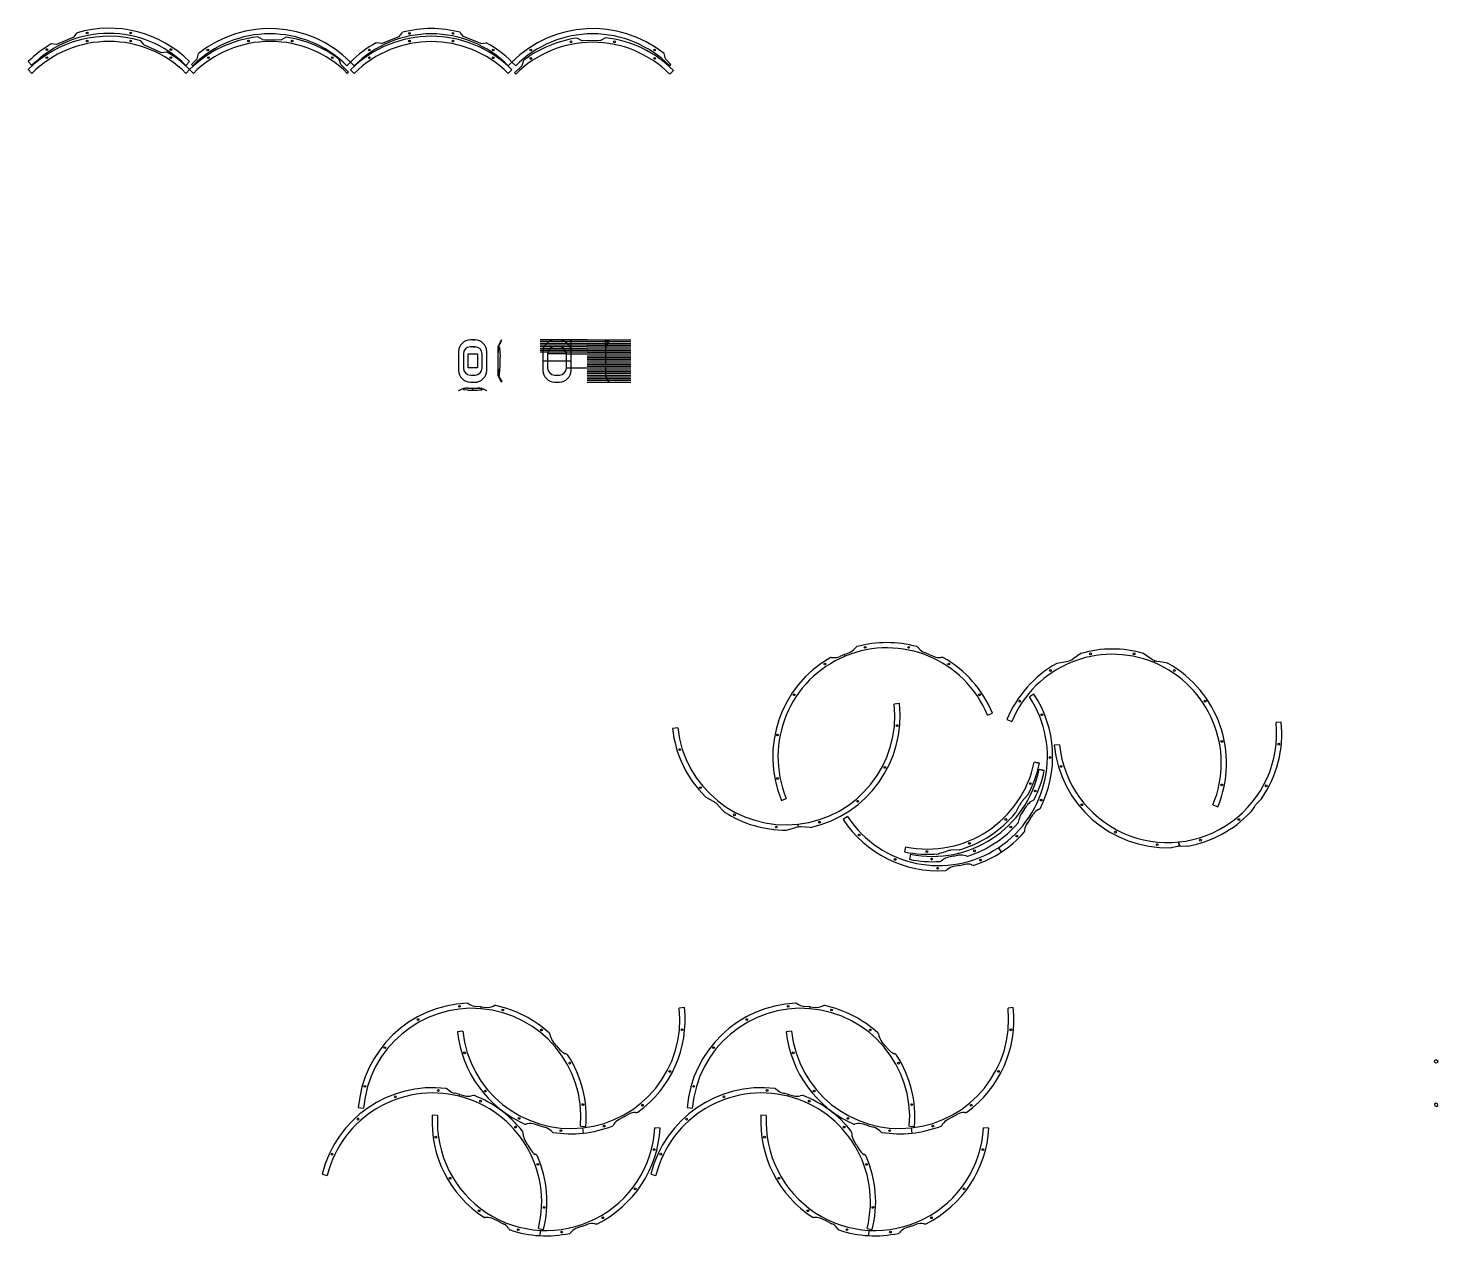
# Model space of a CAD drawing. Header units: millimetres. Extents: x -5261 to 5199, y -3405 to 2321.
# Drawn here: x -5261 to -2853, y -2188 to -125 of the extents above; entities that cross this region are included whole.
import ezdxf

# ---------------------------------------------------------------- set-up
doc = ezdxf.new("R2010")
doc.units = ezdxf.units.MM
doc.layers.add('Capa1', color=7, linetype='Continuous')
doc.layers.add('Predeterminado', color=7, linetype='Continuous')

msp = doc.modelspace()

# ---------------------------------------------------------------- linework, layer by layer
at = {"layer": 'Capa1', "color": 7, "linetype": 'Continuous'}
for p, q in [((-5183, -139.6), (-5212.4, -152.2)), ((-5183, -139.6), (-5177.4, -132.2)), ((-4860.8, -144), (-4868.7, -139.4)), ((-4860.8, -144), (-4828.8, -144.4)), ((-4828.8, -144.4), (-4820.7, -140)), ((-4657.2, -150.6), (-4627.5, -138.7)), ((-4627.5, -138.7), (-4621.7, -131.6)), ((-4517.2, -138.7), (-4523, -131.6)), ((-4487.5, -150.6), (-4517.2, -138.7)), ((-4315.1, -145.9), (-4323.2, -141.4)), ((-4283.1, -145.4), (-4275.1, -140.8)), ((-5212.4, -152.2), (-5221.5, -151.2)), ((-5063.1, -153.2), (-5068.7, -145.9)), ((-5063.1, -153.2), (-5033.7, -165.9)), ((-5033.7, -165.9), (-5024.5, -164.9)), ((-4972.4, -176.9), (-4970, -168)), ((-4657.2, -150.6), (-4666.4, -149.4)), ((-4487.5, -150.6), (-4478.4, -149.4)), ((-4283.1, -145.4), (-4315.1, -145.9)), ((-4172.3, -176.9), (-4174.7, -168)), ((-5254.6, -188), (-5260.9, -181.6)), ((-4985.2, -181.6), (-4991.5, -188)), ((-4972.4, -176.9), (-4981.8, -186.6)), ((-4979.7, -188.7), (-4981.8, -186.6)), ((-4726.9, -186.6), (-4729.5, -177.8)), ((-4713.6, -199.6), (-4726.9, -186.6)), ((-4716.6, -188.7), (-4710.3, -182.3)), ((-4703.9, -188.7), (-4710.3, -182.3)), ((-4440.8, -188.7), (-4434.5, -182.3)), ((-4428.1, -188.7), (-4434.5, -182.3)), ((-4430.2, -201), (-4417, -188.1)), ((-4417, -188.1), (-4414.4, -179.2)), ((-4172.3, -176.9), (-4162.9, -186.6)), ((-4165.1, -188.7), (-4162.9, -186.6)), ((-5254.6, -201.7), (-5260.9, -195.3)), ((-4991.5, -201.7), (-4985.2, -195.3)), ((-4978.8, -201.7), (-4985.2, -195.3)), ((-4715.7, -201.7), (-4713.6, -199.6)), ((-4703.9, -201.9), (-4710.3, -195.5)), ((-4440.9, -201.9), (-4434.5, -195.5)), ((-4428.1, -203.1), (-4430.2, -201)), ((-4165, -203.1), (-4158.7, -196.7)), ((-4497.6, -657.1), (-4505.6, -657.1)), ((-4497.6, -669.1), (-4505.6, -669.1)), ((-4501.6, -657.1), (-4497.6, -657.1)), ((-4501.6, -669.1), (-4497.6, -669.1)), ((-4452.6, -657.1), (-4458.6, -669.1)), ((-4458.6, -669.1), (-4458.6, -717.1)), ((-4458.6, -669.1), (-4457.1, -669.1)), ((-4457.1, -669.5), (-4458.6, -681.1)), ((-4457.1, -669.1), (-4457.1, -666.1)), ((-4457.1, -666.1), (-4455.6, -666.1)), ((-4456.6, -669.1), (-4456.1, -669.1)), ((-4455.6, -666.1), (-4455.6, -663.1)), ((-4455.6, -663.1), (-4454.1, -663.1)), ((-4455.6, -669.6), (-4454.9, -685.9)), ((-4454.1, -663.1), (-4454.1, -660.1)), ((-4454.1, -660.1), (-4452.6, -660.1)), ((-4452.6, -660.1), (-4452.6, -657.1)), ((-4305.9, -657.1), (-4386.4, -657.1)), ((-4305.9, -660.1), (-4386.4, -660.1)), ((-4305.9, -663.1), (-4386.4, -663.1)), ((-4305.9, -666.1), (-4386.4, -666.1)), ((-4305.9, -669.1), (-4386.4, -669.1)), ((-4305.9, -672.1), (-4386.4, -672.1)), ((-4353.6, -657.1), (-4361.6, -657.1)), ((-4353.6, -669.1), (-4361.6, -669.1)), ((-4345.7, -672.1), (-4345.7, -675.1)), ((-4343.1, -660.1), (-4343.1, -663.1)), ((-4339.3, -663.1), (-4339.3, -666.1)), ((-4336.9, -666.1), (-4336.9, -669.1)), ((-4335.3, -669.1), (-4335.3, -672.1)), ((-4334.3, -672.1), (-4334.3, -675.1)), ((-4333.6, -681.1), (-4333.6, -657.1)), ((-4305.9, -657.1), (-4231.7, -657.1)), ((-4305.9, -660.1), (-4231.7, -660.1)), ((-4305.9, -663.1), (-4231.7, -663.1)), ((-4305.9, -666.1), (-4231.7, -666.1)), ((-4305.9, -669.1), (-4231.7, -669.1)), ((-4305.9, -672.1), (-4231.7, -672.1)), ((-4268.8, -657.1), (-4274.8, -669.1)), ((-4274.8, -669.1), (-4274.8, -657.1)), ((-4268.8, -660.1), (-4274.8, -660.1)), ((-4270.3, -663.1), (-4274.8, -663.1)), ((-4271.8, -666.1), (-4274.8, -666.1)), ((-4274.8, -669.1), (-4274.8, -717.1)), ((-4274.8, -669.1), (-4273.2, -669.1)), ((-4273.2, -666.1), (-4273.2, -669.1)), ((-4273.2, -666.1), (-4271.8, -666.1)), ((-4271.8, -663.1), (-4271.8, -666.1)), ((-4271.8, -663.1), (-4270.3, -663.1)), ((-4270.3, -660.1), (-4270.3, -663.1)), ((-4270.3, -660.1), (-4268.8, -660.1)), ((-4268.8, -657.1), (-4268.8, -660.1)), ((-4525.6, -677.1), (-4525.6, -709.1)), ((-4517.6, -681.1), (-4517.6, -705.1)), ((-4509.6, -681.1), (-4493.6, -681.1)), ((-4509.6, -705.1), (-4509.6, -681.1)), ((-4493.6, -681.1), (-4493.6, -705.1)), ((-4485.6, -705.1), (-4485.6, -681.1)), ((-4477.6, -709.1), (-4477.6, -677.1)), ((-4305.9, -675.1), (-4386.4, -675.1)), ((-4305.9, -678.1), (-4386.4, -678.1)), ((-4381.6, -677.1), (-4381.6, -709.1)), ((-4381.6, -693.1), (-4333.6, -693.1)), ((-4373.6, -681.1), (-4373.6, -705.1)), ((-4341.6, -681.1), (-4373.6, -681.1)), ((-4345.7, -675.1), (-4343.2, -675.1)), ((-4343.2, -675.1), (-4343.2, -678.1)), ((-4343.2, -678.1), (-4342, -678.1)), ((-4342, -678.1), (-4342, -681.1)), ((-4341.6, -681.1), (-4342, -681.1)), ((-4341.6, -705.1), (-4341.6, -681.1)), ((-4341.6, -681.1), (-4305.9, -681.1)), ((-4333.7, -675.1), (-4333.7, -678.1)), ((-4333.7, -678.1), (-4333.6, -678.1)), ((-4333.6, -709.1), (-4333.6, -677.1)), ((-4305.9, -675.1), (-4231.7, -675.1)), ((-4305.9, -678.1), (-4231.7, -678.1)), ((-4305.9, -681.1), (-4231.7, -681.1)), ((-4305.9, -684.1), (-4231.7, -684.1)), ((-4305.9, -687.1), (-4231.7, -687.1)), ((-4305.9, -690.1), (-4231.7, -690.1)), ((-4305.9, -693.1), (-4231.7, -693.1)), ((-4305.9, -696.1), (-4231.7, -696.1)), ((-4493.6, -705.1), (-4509.6, -705.1)), ((-4505.6, -717.1), (-4497.6, -717.1)), ((-4501.6, -717.1), (-4497.6, -717.1)), ((-4458.6, -705.1), (-4457.1, -716.6)), ((-4452.6, -729.1), (-4458.6, -717.1)), ((-4458.6, -717.1), (-4457.1, -717.1)), ((-4457.1, -717.1), (-4457.1, -720.1)), ((-4457.1, -720.1), (-4455.6, -720.1)), ((-4456.1, -717.1), (-4456.6, -717.1)), ((-4455.6, -716.6), (-4454.9, -700.3)), ((-4455.6, -720.1), (-4455.6, -723.1)), ((-4361.6, -717.1), (-4353.6, -717.1)), ((-4341.6, -705.1), (-4305.9, -705.1)), ((-4305.9, -699.1), (-4231.7, -699.1)), ((-4305.9, -702.1), (-4231.7, -702.1)), ((-4305.9, -705.1), (-4231.7, -705.1)), ((-4305.9, -708.1), (-4231.7, -708.1)), ((-4305.9, -711.1), (-4231.7, -711.1)), ((-4305.9, -714.1), (-4231.7, -714.1)), ((-4305.9, -717.1), (-4231.7, -717.1)), ((-4305.9, -720.1), (-4231.7, -720.1)), ((-4268.8, -729.1), (-4274.8, -717.1)), ((-4524.5, -743.2), (-4525.6, -743.9)), ((-4517.6, -741.3), (-4517.6, -741.9)), ((-4509.6, -739.4), (-4517.2, -740.8)), ((-4509.7, -742.9), (-4517.2, -742.4)), ((-4509.8, -739.4), (-4493.5, -739.4)), ((-4505.6, -729.1), (-4497.6, -729.1)), ((-4501.6, -729.1), (-4493.6, -729.1)), ((-4501.6, -743.9), (-4501.6, -739.4)), ((-4493.6, -728.7), (-4493.6, -729.1)), ((-4493.6, -739.4), (-4486, -740.8)), ((-4493.6, -742.9), (-4486.1, -742.4)), ((-4485.6, -741.3), (-4485.6, -741.9)), ((-4478.8, -743.2), (-4477.6, -743.9)), ((-4455.6, -723.1), (-4454.1, -723.1)), ((-4454.1, -723.1), (-4454.1, -726.1)), ((-4454.1, -726.1), (-4452.6, -726.1)), ((-4452.6, -726.1), (-4452.6, -729.1)), ((-4361.6, -729.1), (-4353.6, -729.1)), ((-4305.9, -723.1), (-4231.7, -723.1)), ((-4305.9, -726.1), (-4231.7, -726.1)), ((-4305.9, -729.1), (-4231.7, -729.1)), ((-3889.3, -1199.7), (-3885.9, -1199.9)), ((-3866.4, -1194.7), (-3874.6, -1198.1)), ((-3866.4, -1194.7), (-3858.2, -1191.3)), ((-3865.2, -1197.4), (-3866.4, -1194.7)), ((-3846.6, -1182), (-3848.9, -1184.6)), ((-3741.5, -1182), (-3739.2, -1184.6)), ((-3721.7, -1194.7), (-3730, -1191.3)), ((-3721.7, -1194.7), (-3713.5, -1198.1)), ((-3698.8, -1199.7), (-3702.2, -1199.9)), ((-3463, -1193.1), (-3476, -1202)), ((-3354.9, -1193.1), (-3341.9, -1202)), ((-3503.1, -1209.7), (-3487.6, -1206.8)), ((-3337.8, -1208.4), (-3336.3, -1205)), ((-3336.6, -1205.7), (-3337.8, -1208.4)), ((-3314.8, -1209.7), (-3330.3, -1206.8)), ((-3543, -1262.1), (-3550.5, -1267)), ((-3772.7, -1278.2), (-3781.6, -1279.2)), ((-3622.2, -1298.1), (-3613.9, -1294.7)), ((-4151.4, -1319.9), (-4160.3, -1320.9)), ((-3589.1, -1305.6), (-3580.8, -1309.1)), ((-3120.4, -1310), (-3129.3, -1310.9)), ((-3499.4, -1348.8), (-3508.4, -1349.7)), ((-3533.6, -1380.3), (-3542.4, -1378.5)), ((-3539.4, -1379.1), (-3533.6, -1380.3)), ((-3525.2, -1393), (-3534, -1391.2)), ((-3531.1, -1391.8), (-3525.2, -1393)), ((-4103.5, -1438.2), (-4089.9, -1446)), ((-3974.2, -1443.9), (-3965.9, -1440.5)), ((-3553.9, -1435.1), (-3563.4, -1446)), ((-3543.6, -1443.4), (-3547.4, -1445.7)), ((-3162.6, -1449.7), (-3154.6, -1441.6)), ((-4072, -1463.5), (-4082.6, -1451.8)), ((-3574, -1464.7), (-3567.3, -1451.9)), ((-3559.8, -1459.7), (-3564.3, -1466.3)), ((-3559.8, -1459.7), (-3555.3, -1453.1)), ((-3549.5, -1475.4), (-3544.3, -1467.7)), ((-3535.1, -1459.5), (-3533.1, -1458.5)), ((-3237.1, -1451.4), (-3228.8, -1454.9)), ((-3166.3, -1454.2), (-3172.6, -1463.7)), ((-3965.4, -1494.5), (-3950.2, -1490.3)), ((-3946.1, -1484.5), (-3945.6, -1489.5)), ((-3925.2, -1490.1), (-3940.9, -1489.3)), ((-3861.3, -1471.5), (-3868.8, -1476.4)), ((-3569, -1480.8), (-3568.3, -1476.4)), ((-3549.5, -1475.4), (-3554.7, -1483.1)), ((-3558.9, -1494.6), (-3559.1, -1496.8)), ((-3294.7, -1521.9), (-3295.4, -1514.9)), ((-3295.4, -1514.9), (-3294.7, -1522)), ((-3762.1, -1523.1), (-3764, -1531.9)), ((-3753.8, -1535.8), (-3755.6, -1544.6)), ((-3709.1, -1536.5), (-3709, -1536.5)), ((-3705.6, -1534.9), (-3691.8, -1530.6)), ((-3680.7, -1539.2), (-3688.5, -1540.7)), ((-3670.5, -1528.2), (-3684.9, -1529.2)), ((-3680.7, -1539.2), (-3672.8, -1537.7)), ((-3657.7, -1539.1), (-3662, -1538)), ((-3603.7, -1524.7), (-3598.7, -1532.2)), ((-3297.6, -1522.5), (-3308.7, -1524.7)), ((-3291.8, -1521.9), (-3280.4, -1521.8)), ((-3702, -1547.6), (-3698.5, -1545)), ((-3690.6, -1561.8), (-3692.3, -1563.2)), ((-3670.3, -1554.9), (-3679.5, -1556.6)), ((-3670.3, -1554.9), (-3661.2, -1553.1)), ((-3649, -1553.9), (-3646.8, -1554.5)), ((-4509.6, -1790.7), (-4506.7, -1792.4)), ((-4486.9, -1796.7), (-4495.8, -1796)), ((-4487.2, -1799.7), (-4486.9, -1796.7)), ((-4486.9, -1796.7), (-4478.1, -1797.5)), ((-4463.6, -1794.5), (-4466.8, -1795.8)), ((-4139.8, -1797.9), (-4148.7, -1798.8)), ((-3948, -1790.7), (-3945.1, -1792.4)), ((-3925.4, -1796.7), (-3934.2, -1796)), ((-3925.6, -1799.7), (-3925.4, -1796.7)), ((-3925.4, -1796.7), (-3916.5, -1797.5)), ((-3902, -1794.5), (-3905.2, -1795.8)), ((-3578.2, -1797.9), (-3587.1, -1798.8)), ((-4518.6, -1838.1), (-4527.6, -1839.1)), ((-4370.1, -1842.7), (-4369.3, -1846)), ((-3957.1, -1838.1), (-3966, -1839.1)), ((-3808.5, -1842.7), (-3807.7, -1846)), ((-4358.4, -1863), (-4364.1, -1856.2)), ((-4358.4, -1863), (-4352.6, -1869.8)), ((-4340.3, -1878), (-4343.4, -1876.6)), ((-3796.8, -1863), (-3802.5, -1856.2)), ((-3796.8, -1863), (-3791, -1869.8)), ((-3778.7, -1878), (-3781.9, -1876.6)), ((-4545.1, -1936.9), (-4542.5, -1939.1)), ((-4523.7, -1946.5), (-4532.4, -1944.3)), ((-4524.5, -1949.4), (-4523.7, -1946.5)), ((-4523.7, -1946.5), (-4515.1, -1948.7)), ((-4500.3, -1948.1), (-4503.7, -1948.9)), ((-3983.6, -1936.9), (-3981, -1939.1)), ((-3962.2, -1946.5), (-3970.8, -1944.3)), ((-3962.9, -1949.4), (-3962.2, -1946.5)), ((-3962.2, -1946.5), (-3953.5, -1948.7)), ((-3938.8, -1948.1), (-3942.1, -1948.9)), ((-4697, -1968.8), (-4688, -1969.6)), ((-4135.4, -1968.8), (-4126.4, -1969.6)), ((-4561.7, -1982.3), (-4570.7, -1981.7)), ((-4408.3, -1996.6), (-4410.5, -1997.1)), ((-4387.1, -1999.8), (-4396.1, -1997.1)), ((-4260.5, -1997.2), (-4261.7, -1999.1)), ((-4243.3, -1984.5), (-4251.5, -1988.9)), ((-4243.3, -1984.5), (-4235.1, -1980)), ((-4223.3, -1977), (-4221, -1977)), ((-4000.2, -1982.3), (-4009.2, -1981.7)), ((-3846.7, -1996.6), (-3848.9, -1997.1)), ((-3825.6, -1999.8), (-3834.5, -1997.1)), ((-3698.9, -1997.2), (-3700.1, -1999.1)), ((-3681.7, -1984.5), (-3689.9, -1988.9)), ((-3681.7, -1984.5), (-3673.5, -1980)), ((-3661.7, -1977), (-3659.4, -1977)), ((-4415.9, -2010.8), (-4415.7, -2014.2)), ((-4387.1, -1999.8), (-4378.2, -2002.4)), ((-4367.7, -2008.6), (-4366.1, -2010.2)), ((-4317.3, -2000.5), (-4308.3, -2001.3)), ((-4314, -2003.4), (-4313.1, -2012.4)), ((-4181.4, -2003.9), (-4190.3, -2003.4)), ((-3854.4, -2010.8), (-3854.1, -2014.2)), ((-3825.6, -1999.8), (-3816.6, -2002.4)), ((-3806.1, -2008.6), (-3804.5, -2010.2)), ((-3755.7, -2000.5), (-3746.8, -2001.3)), ((-3752.4, -2003.4), (-3751.5, -2012.4)), ((-3619.8, -2003.9), (-3628.8, -2003.4)), ((-4407.6, -2032.8), (-4412.2, -2025.1)), ((-4407.6, -2032.8), (-4403, -2040.4)), ((-3846, -2032.8), (-3850.6, -2025.1)), ((-3846, -2032.8), (-3841.5, -2040.4)), ((-4392.2, -2050.4), (-4395.1, -2048.6)), ((-3830.6, -2050.4), (-3833.5, -2048.6)), ((-4758.9, -2082.3), (-4750.2, -2084.5)), ((-4197.3, -2082.3), (-4188.6, -2084.5)), ((-4478.5, -2156.5), (-4480.8, -2156.6)), ((-4458.2, -2163), (-4466.6, -2159)), ((-4458.2, -2163), (-4449.8, -2167.1)), ((-4292.8, -2167.1), (-4290.6, -2167.5)), ((-3917, -2156.5), (-3919.2, -2156.6)), ((-3896.6, -2163), (-3905, -2159)), ((-3896.6, -2163), (-3888.2, -2167.1)), ((-3731.2, -2167.1), (-3729, -2167.5)), ((-4440.4, -2174.9), (-4439.1, -2176.8)), ((-4389.4, -2175.1), (-4380.7, -2177.3)), ((-4386.6, -2178.5), (-4387.1, -2187.5)), ((-4332.8, -2181.1), (-4334.3, -2182.7)), ((-4313.8, -2171.3), (-4322.5, -2174.3)), ((-4313.8, -2171.3), (-4305, -2168.2)), ((-3878.8, -2174.9), (-3877.5, -2176.8)), ((-3827.8, -2175.1), (-3819.1, -2177.3)), ((-3825, -2178.5), (-3825.5, -2187.5)), ((-3771.2, -2181.1), (-3772.7, -2182.7)), ((-3752.2, -2171.3), (-3761, -2174.3)), ((-3752.2, -2171.3), (-3743.4, -2168.2))]:
    msp.add_line(p, q, dxfattribs=at)
for centre in [(-5160.2, -132.7), (-5085.9, -132.7), (-4609.5, -133.4), (-4535.2, -133.4), (-5228.9, -161.1), (-5160.2, -146.4), (-5085.9, -146.4), (-5017.2, -161.1), (-4954, -161.8), (-4884.4, -146.4), (-4810.1, -146.4), (-4678.2, -161.8), (-4609.5, -146.6), (-4535.2, -146.6), (-4466.5, -161.8), (-4402.4, -161.8), (-4333.7, -147.8), (-4259.4, -147.8), (-4190.7, -161.8), (-5228.9, -174.8), (-5017.2, -174.8), (-4953.1, -174.8), (-4741.4, -174.8), (-4678.2, -175), (-4466.5, -175), (-4402.4, -176.2), (-4190.7, -176.2), (-3831.2, -1182.4), (-3756.9, -1182.4), (-3446.1, -1193.4), (-3371.8, -1193.4), (-3899.9, -1210.9), (-3688.2, -1210.9), (-3514.8, -1221.9), (-3303.1, -1221.9), (-3952.5, -1263.4), (-3635.7, -1263.4), (-3567.3, -1274.4), (-3250.5, -1274.4), (-3529.4, -1297.6), (-3776.7, -1316.1), (-3980.9, -1332.1), (-3222.1, -1343.1), (-3124.7, -1347.8), (-4148.1, -1357), (-3515.4, -1370.6), (-3797.5, -1387.5), (-3496.5, -1385.8), (-4112.4, -1422.1), (-3980.9, -1406.4), (-3549.1, -1415.1), (-3222.1, -1417.4), (-3146, -1419), (-3844, -1445.4), (-3540.7, -1427.8), (-3530.4, -1443.4), (-4054.4, -1468.6), (-3461.2, -1451.3), (-3983, -1489.4), (-3909.1, -1481.2), (-3590.8, -1476.6), (-3582.5, -1489.3), (-3193, -1476.7), (-3841.6, -1503), (-3652.9, -1517.4), (-3572.2, -1504.9), (-3403.5, -1498.2), (-3258.4, -1511.9), (-3725.9, -1531.4), (-3644.6, -1530.1), (-3332.3, -1519.5), (-3780, -1544.7), (-3717.6, -1544.1), (-3707.3, -1559.8), (-3634.2, -1545.8), (-4524.1, -1795.8), (-4450.1, -1802), (-3962.6, -1795.8), (-3888.5, -1802), (-4594.9, -1818.4), (-4033.4, -1818.4), (-4384, -1836), (-4144, -1835.7), (-3822.4, -1836), (-3582.4, -1835.7), (-4651.7, -1866.4), (-4515.5, -1875.2), (-4090.1, -1866.4), (-3954, -1875.2), (-4336, -1892.8), (-3774.4, -1892.8), (-4165, -1907), (-3603.4, -1907), (-4685.8, -1932.5), (-4633.8, -1950.4), (-4560.3, -1939.6), (-4480, -1940.5), (-4124.2, -1932.5), (-4072.3, -1950.4), (-3998.7, -1939.6), (-3918.4, -1940.5), (-4488.2, -1957.7), (-4313.4, -1963.6), (-4211.7, -1964.8), (-3926.7, -1957.7), (-3751.8, -1963.6), (-3650.1, -1964.8), (-4697.6, -1988.6), (-4422.2, -1987.2), (-4136.1, -1988.6), (-3860.6, -1987.2), (-4564.7, -2019.3), (-4428.6, -2002), (-4350.9, -2008.2), (-4277, -2000.4), (-4003.1, -2019.3), (-3867, -2002), (-3789.3, -2008.2), (-3715.4, -2000.4), (-4191.6, -2040.5), (-3630, -2040.5), (-4741.9, -2048.3), (-4390.4, -2065.8), (-4180.4, -2048.3), (-3828.8, -2065.8), (-4540.2, -2089.5), (-3978.6, -2089.5), (-4223.9, -2107.5), (-3662.3, -2107.5), (-4379.5, -2139.3), (-3817.9, -2139.3), (-4490.7, -2145), (-4279.4, -2157), (-3929.1, -2145), (-3717.8, -2157), (-4423.8, -2177.3), (-4349.6, -2181.5), (-3862.2, -2177.3), (-3788, -2181.5)]:
    msp.add_circle(centre, 1.5, dxfattribs=at)
for centre, radius, start, end in [((-5123, -319.5), 186, 45, 134.996), ((-4848.1, -320.2), 186, 45, 134.996), ((-4572.4, -320.2), 186, 44.996, 135), ((-4296.6, -320.2), 186, 45, 135.004), ((-5123, -333.2), 186, 44.996, 135), ((-4847.3, -333.2), 186, 44.996, 135), ((-4572.4, -333.4), 186, 45, 134.996), ((-4296.6, -334.6), 186, 44.996, 135), ((-4505.6, -677.1), 20, 90, 180), ((-4505.6, -681.1), 12, 90, 180), ((-4497.6, -677.1), 20, 0, 90), ((-4497.6, -681.1), 12, 0, 90), ((-4456.6, -669.6), 0.5, 90, 172.875), ((-4456.1, -669.6), 0.5, 2.3859, 90), ((-4361.6, -677.1), 20, 90, 180), ((-4361.6, -681.1), 12, 90, 180), ((-4353.6, -677.1), 20, 0, 90), ((-4353.6, -681.1), 12, 0, 90), ((-4628.3, -693.1), 173.6, 357.6141, 2.3859), ((-4505.6, -709.1), 20, 180, 270), ((-4505.6, -705.1), 12, 180, 270), ((-4497.6, -705.1), 12, 270, 0), ((-4497.6, -709.1), 20, 270, 0), ((-4456.6, -716.6), 0.5, 187.125, 270), ((-4456.1, -716.6), 0.5, 270, 357.6141), ((-4361.6, -709.1), 20, 180, 270), ((-4361.6, -705.1), 12, 180, 270), ((-4353.6, -705.1), 12, 270, 0), ((-4353.6, -709.1), 20, 270, 0), ((-4509.8, -769.4), 30, 90, 119.4205), ((-4517.1, -741.3), 0.5, 100.6157, 180), ((-4517.1, -741.9), 0.5, 180, 266.4293), ((-4501.6, -613.4), 129.7, 266.4293, 273.5707), ((-4493.5, -769.4), 30, 60.5795, 90), ((-4486.1, -741.9), 0.5, 273.5707, 0), ((-4486.1, -741.3), 0.5, 0, 79.3749), ((-3889.5, -1202.7), 3, 86.1119, 119.808), ((-3884.2, -1175), 25, 266.1119, 292.5), ((-3867.7, -1168.2), 25, 292.5, 318.8881), ((-3844.4, -1184), 3, 105.192, 138.8881), ((-3743.8, -1184), 3, 41.1119, 74.808), ((-3720.4, -1168.2), 25, 221.1119, 247.5), ((-3703.9, -1175), 25, 247.5, 273.8881), ((-3698.6, -1202.7), 3, 60.192, 93.8881), ((-3493, -1177.3), 30, 280.4547, 304.5453), ((-3461.3, -1195.5), 3, 105.8215, 124.5453), ((-3356.6, -1195.5), 3, 55.4547, 74.1785), ((-3324.9, -1177.3), 30, 235.4547, 259.5453), ((-3502.5, -1212.6), 3, 100.4547, 119.1785), ((-3315.3, -1212.6), 3, 60.8215, 79.5453), ((-4102, -1435.6), 3, 225.1052, 240.2559), ((-3556.2, -1433.1), 3, 319.1073, 331.2906), ((-3545.2, -1440.8), 3, 300.7894, 332.9792), ((-3156.7, -1439.5), 3, 315.2884, 325.1842), ((-4104.7, -1472), 30, 42.3088, 60.2559), ((-4069.8, -1461.4), 3, 222.3088, 237.4595), ((-3576.6, -1463.3), 3, 320.3908, 332.5741), ((-3543.6, -1480.4), 25, 145.8407, 170.892), ((-3540.7, -1465.7), 30, 139.1073, 152.5741), ((-3534.6, -1467.1), 25, 120.7894, 145.8407), ((-3523.6, -1481.7), 25, 117.5127, 145.8407), ((-3534.5, -1455.8), 3, 297.5127, 333.1951), ((-3175.1, -1462), 3, 316.5023, 326.3981), ((-3141.3, -1470.8), 30, 135.2884, 146.3981), ((-3942.3, -1519.3), 30, 87.3088, 105.2559), ((-3925.1, -1487.1), 3, 267.3088, 282.4595), ((-3572, -1480.3), 3, 318.7022, 350.892), ((-3534, -1497.1), 25, 145.8407, 174.1687), ((-3966.1, -1491.6), 3, 270.1052, 285.2559), ((-3562.1, -1496.5), 3, 318.4863, 354.1687), ((-3706.5, -1532.1), 3, 275.3908, 287.5741), ((-3683.8, -1565.3), 25, 100.8407, 125.892), ((-3682.8, -1559.2), 30, 94.1073, 107.5741), ((-3668.1, -1562.3), 25, 75.7894, 100.8407), ((-3670.7, -1525.2), 3, 274.1073, 286.2906), ((-3656.9, -1536.2), 3, 255.7894, 287.9792), ((-3309.3, -1521.8), 3, 271.5023, 281.3981), ((-3291.6, -1551.9), 30, 90.2884, 101.3981), ((-3280.4, -1518.8), 3, 270.2884, 280.1842), ((-3703.8, -1545.2), 3, 273.7022, 305.892), ((-3694.2, -1560.9), 3, 273.4863, 309.1687), ((-3674.8, -1581.2), 25, 100.8407, 129.1687), ((-3656.5, -1577.7), 25, 72.5127, 100.8407), ((-3645.9, -1551.7), 3, 252.5127, 288.1951), ((-4511.1, -1793.2), 3, 58.8377, 92.5338), ((-4493.7, -1771.1), 25, 238.8377, 265.2258), ((-4476, -1772.5), 25, 265.2258, 291.614), ((-4462.5, -1797.3), 3, 77.9178, 111.614), ((-3949.6, -1793.2), 3, 58.8377, 92.5338), ((-3932.2, -1771.1), 25, 238.8377, 265.2258), ((-3914.4, -1772.5), 25, 265.2258, 291.614), ((-3900.9, -1797.3), 3, 77.9178, 111.614), ((-4373, -1843.4), 3, 13.8377, 47.5338), ((-4345, -1840.1), 25, 193.8377, 220.2258), ((-3811.5, -1843.4), 3, 13.8377, 47.5338), ((-3783.4, -1840.1), 25, 193.8377, 220.2258), ((-4333.5, -1853.7), 25, 220.2258, 246.614), ((-4341.5, -1880.7), 3, 32.9178, 66.614), ((-3771.9, -1853.7), 25, 220.2258, 246.614), ((-3779.9, -1880.7), 3, 32.9178, 66.614), ((-4547.1, -1939.2), 3, 49.5141, 83.2102), ((-4526.3, -1920.1), 25, 229.5141, 255.9022), ((-4509, -1924.4), 25, 255.9022, 282.2904), ((-4499.7, -1951.1), 3, 68.5942, 102.2904), ((-3985.5, -1939.2), 3, 49.5141, 83.2102), ((-3964.7, -1920.1), 25, 229.5141, 255.9022), ((-3947.4, -1924.4), 25, 255.9022, 282.2904), ((-3938.1, -1951.1), 3, 68.5942, 102.2904), ((-4411.1, -1994.2), 3, 246.2121, 281.8945), ((-4403.1, -2021.1), 25, 73.5665, 101.8945), ((-4239.5, -2010.9), 25, 118.5665, 146.8945), ((-4223.2, -2002), 25, 90.2386, 118.5665), ((-4221, -1974), 3, 270.2386, 305.9209), ((-3849.5, -1994.2), 3, 246.2121, 281.8945), ((-3841.6, -2021.1), 25, 73.5665, 101.8945), ((-3677.9, -2010.9), 25, 118.5665, 146.8945), ((-3661.6, -2002), 25, 90.2386, 118.5665), ((-3659.5, -1974), 3, 270.2386, 305.9209), ((-4418.9, -2011.1), 3, 4.5141, 38.2102), ((-4390.7, -2012.3), 25, 184.5141, 210.9022), ((-4385.3, -2026.4), 25, 45.2386, 73.5665), ((-4364, -2008.1), 3, 225.2386, 260.9209), ((-4264.2, -1997.5), 3, 291.2121, 326.8945), ((-3857.3, -2011.1), 3, 4.5141, 38.2102), ((-3829.2, -2012.3), 25, 184.5141, 210.9022), ((-3823.7, -2026.4), 25, 45.2386, 73.5665), ((-3802.4, -2008.1), 3, 225.2386, 260.9209), ((-3702.6, -1997.5), 3, 291.2121, 326.8945), ((-4381.6, -2027.6), 25, 210.9022, 237.2904), ((-3820, -2027.6), 25, 210.9022, 237.2904), ((-4393.8, -2053), 3, 23.5942, 57.2904), ((-3832.3, -2053), 3, 23.5942, 57.2904), ((-4480.9, -2153.6), 3, 236.8885, 272.5709), ((-4477.4, -2181.5), 25, 64.2429, 92.5709), ((-4460.7, -2189.6), 25, 35.915, 64.2429), ((-4296.7, -2191.8), 25, 80.915, 109.2429), ((-3919.4, -2153.6), 3, 236.8885, 272.5709), ((-3915.8, -2181.5), 25, 64.2429, 92.5709), ((-3899.1, -2189.6), 25, 35.915, 64.2429), ((-3735.1, -2191.8), 25, 80.915, 109.2429), ((-4436.7, -2175), 3, 215.915, 251.5973), ((-4336.5, -2180.7), 3, 281.8885, 317.5709), ((-4314.3, -2197.9), 25, 109.2429, 137.5709), ((-4290.1, -2164.5), 3, 260.915, 296.5973), ((-3875.1, -2175), 3, 215.915, 251.5973), ((-3774.9, -2180.7), 3, 281.8885, 317.5709), ((-3752.7, -2197.9), 25, 109.2429, 137.5709), ((-3728.5, -2164.5), 3, 260.915, 296.5973)]:
    msp.add_arc(centre, radius, start, end, dxfattribs=at)
at = {"layer": 'Predeterminado', "color": 7, "linetype": 'Continuous'}
for p, q in [((-2858.4, -1890.7), (-2857.9, -1887.9)), ((-2856.2, -1892.6), (-2858.4, -1890.7)), ((-2855.2, -1886.9), (-2857.9, -1887.9)), ((-2853.5, -1891.6), (-2856.2, -1892.6)), ((-2855.2, -1886.9), (-2853, -1888.8)), ((-2853, -1888.8), (-2853.5, -1891.6)), ((-2856.2, -1961.2), (-2858.4, -1963.1)), ((-2858.4, -1963.1), (-2857.9, -1965.9)), ((-2855.2, -1966.9), (-2857.9, -1965.9)), ((-2853.5, -1962.2), (-2856.2, -1961.2)), ((-2855.2, -1966.9), (-2853, -1965.1)), ((-2853, -1965.1), (-2853.5, -1962.2))]:
    msp.add_line(p, q, dxfattribs=at)
for centre, radius, start, end in [((-5123, -333.2), 195, 73.8178, 135), ((-5123, -319.5), 195, 45, 106.1822), ((-4847.3, -333.2), 195, 96.3178, 135), ((-4848.1, -320.2), 195, 45, 128.6822), ((-4847.3, -333.2), 195, 52.8305, 82.1615), ((-4572.4, -333.4), 195, 45, 134.996), ((-4572.4, -320.2), 195, 75.3305, 104.6615), ((-4296.6, -320.2), 195, 51.3178, 135.004), ((-4296.6, -334.6), 195, 97.8305, 127.1615), ((-4296.6, -334.6), 195, 44.996, 83.6822), ((-4296.6, -334.6), 195, 44.996, 83.6822), ((-5123, -319.5), 195, 120.3305, 134.996), ((-5123, -333.2), 195, 44.996, 59.6615), ((-4572.4, -320.2), 195, 118.8178, 135), ((-4572.4, -320.2), 195, 44.996, 61.1822), ((-3794.1, -1369.3), 195, 74.808, 105.192), ((-3794.1, -1369.3), 195, 119.808, 202.5), ((-3794.1, -1369.3), 186, 22.5, 202.5), ((-3794.1, -1369.3), 195, 22.5, 60.192), ((-3408.9, -1380.3), 186, 337.5, 157.5), ((-3408.9, -1380.3), 195, 74.1785, 105.8215), ((-3408.9, -1380.3), 195, 119.1785, 157.5), ((-3408.9, -1380.3), 195, 337.5, 60.8215), ((-3705.9, -1369.3), 186, 213.3407, 33.3407), ((-3705.9, -1369.3), 195, 333.1951, 33.3407), ((-3966.5, -1299.6), 186, 186.2823, 6.2823), ((-3966.5, -1299.6), 195, 282.4595, 6.2823), ((-3966.5, -1299.6), 195, 186.2823, 225.1052), ((-3314.4, -1329.9), 186, 185.8432, 5.8432), ((-3314.4, -1329.9), 195, 325.1842, 5.8432), ((-3314.4, -1329.9), 195, 185.8432, 271.5023), ((-3724.5, -1340.9), 186, 258.3407, 348.3407), ((-3716.2, -1353.6), 186, 258.3407, 348.3407), ((-3724.5, -1340.9), 195, 331.2906, 348.3407), ((-3716.2, -1353.6), 195, 332.9792, 348.3407), ((-3966.5, -1299.6), 195, 237.4595, 270.1052), ((-3724.5, -1340.9), 195, 286.2906, 320.3908), ((-3314.4, -1329.9), 195, 280.1842, 316.5023), ((-3705.9, -1369.3), 195, 213.3407, 273.4863), ((-3716.2, -1353.6), 195, 287.9792, 318.7022), ((-3705.9, -1369.3), 195, 288.1951, 318.4863), ((-3724.5, -1340.9), 195, 258.3407, 275.3908), ((-3716.2, -1353.6), 195, 258.3407, 273.7022), ((-4502.7, -1985.1), 195, 92.5338, 175.2258), ((-4502.7, -1985.1), 186, 355.2258, 175.2258), ((-4333.7, -1818.5), 186, 186.0665, 6.0665), ((-4502.7, -1985.1), 195, 47.5338, 77.9178), ((-4333.7, -1818.5), 195, 305.9209, 6.0665), ((-3941.1, -1985.1), 195, 92.5338, 175.2258), ((-3941.1, -1985.1), 186, 355.2258, 175.2258), ((-3772.1, -1818.5), 186, 186.0665, 6.0665), ((-3941.1, -1985.1), 195, 47.5338, 77.9178), ((-3772.1, -1818.5), 195, 305.9209, 6.0665), ((-4333.7, -1818.5), 195, 186.0665, 246.2121), ((-3772.1, -1818.5), 195, 186.0665, 246.2121), ((-4502.7, -1985.1), 195, 355.2258, 32.9178), ((-3941.1, -1985.1), 195, 355.2258, 32.9178), ((-4569.8, -2129.8), 195, 83.2102, 165.9022), ((-4569.8, -2129.8), 186, 345.9022, 165.9022), ((-4569.8, -2129.8), 195, 38.2102, 68.5942), ((-4008.2, -2129.8), 195, 83.2102, 165.9022), ((-4008.2, -2129.8), 186, 345.9022, 165.9022), ((-4008.2, -2129.8), 195, 38.2102, 68.5942), ((-4376, -1992.8), 195, 176.7429, 236.8885), ((-4376, -1992.8), 186, 176.7429, 356.7429), ((-3814.5, -1992.8), 195, 176.7429, 236.8885), ((-3814.5, -1992.8), 186, 176.7429, 356.7429), ((-4333.7, -1818.5), 195, 260.9209, 291.2121), ((-4376, -1992.8), 195, 296.5973, 356.7429), ((-3772.1, -1818.5), 195, 260.9209, 291.2121), ((-3814.5, -1992.8), 195, 296.5973, 356.7429), ((-4569.8, -2129.8), 195, 345.9022, 23.5942), ((-4008.2, -2129.8), 195, 345.9022, 23.5942), ((-4376, -1992.8), 195, 251.5973, 281.8885), ((-3814.5, -1992.8), 195, 251.5973, 281.8885)]:
    msp.add_arc(centre, radius, start, end, dxfattribs=at)

doc.saveas('drawing.dxf')
